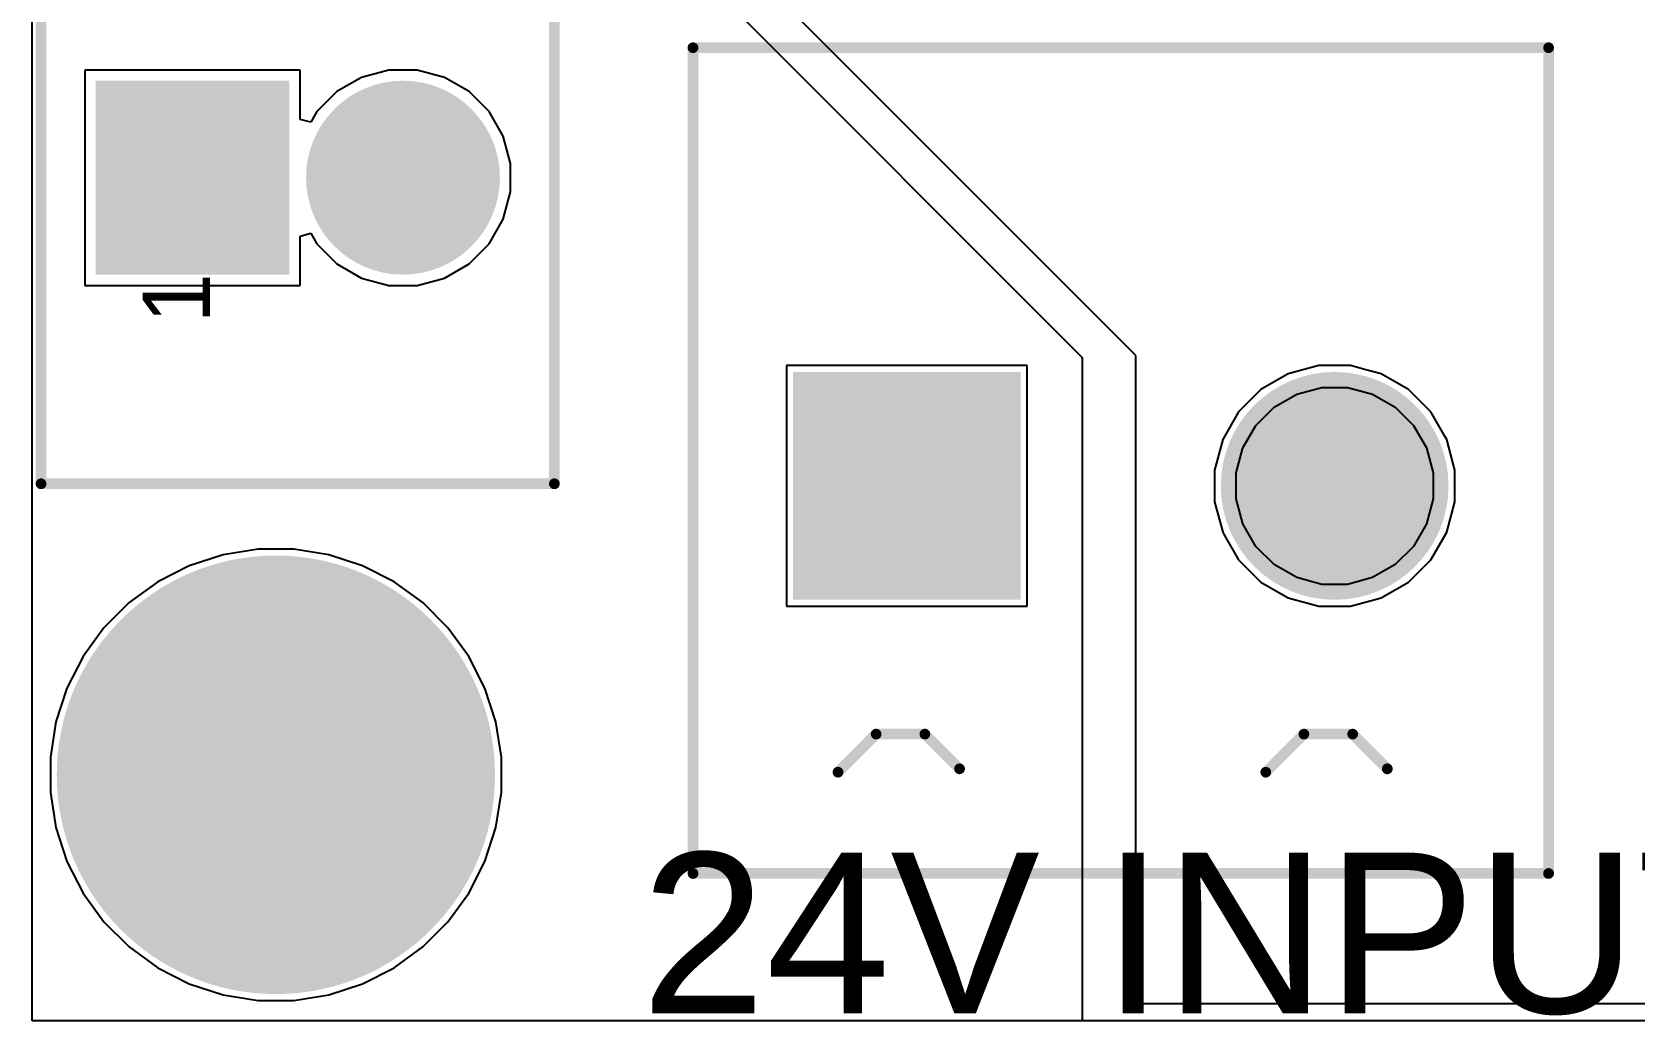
# Model space of a CAD drawing. Header units: millimetres. Extents: x 0.2 to 61.8, y 0.1 to 56.6.
# Drawn here: x 0.15 to 19.19, y 0.13 to 11.86 of the extents above; entities that cross this region are included whole.
import ezdxf

# ---------------------------------------------------------------- set-up
doc = ezdxf.new("R2010")
doc.units = ezdxf.units.MM
for name, color, linetype in [('BottomLayer', 5, 'Continuous'), ('BottomSolder', 6, 'Continuous'), ('MultiLayer', 9, 'Continuous'), ('PadHoleLayer', 156, 'Continuous'), ('TopLayer', 1, 'Continuous'), ('TopOverlay', 2, 'Continuous'), ('TopSolder', 216, 'Continuous')]:
    doc.layers.add(name, color=color, linetype=linetype)
doc.styles.add('Arial', font='', dxfattribs={"height": 0.2})
doc.styles.get('Arial').set_extended_font_data('Arial')

# ---------------------------------------------------------------- blocks, each defined once
blk = doc.blocks.new('1715721_35')
at = {"layer": 'BottomLayer'}
blk.add_hatch(color=5, dxfattribs=at).paths.add_polyline_path([(-3.79, 1.25), (-1.29, 1.25), (-1.29, -1.25), (-3.79, -1.25)])
h = blk.add_hatch(color=5, dxfattribs=at)
edge = h.paths.add_edge_path()
edge.add_arc((2.54, 0), 1.25, 0, 360)
at = {"layer": 'BottomSolder'}
blk.add_hatch(color=6, dxfattribs=at).paths.add_polyline_path([(-3.892, 1.352), (-1.188, 1.352), (-1.188, -1.352), (-3.892, -1.352)])
h = blk.add_hatch(color=6, dxfattribs=at)
edge = h.paths.add_edge_path()
edge.add_arc((2.54, 0), 1.352, 0, 360)
at = {"layer": 'MultiLayer'}
h = blk.add_hatch(color=9, dxfattribs=at)
edge = h.paths.add_edge_path()
edge.add_arc((2.54, 0), 1.25, 0, 360)
at = {"layer": 'PadHoleLayer'}
h = blk.add_hatch(color=156, dxfattribs=at)
edge = h.paths.add_edge_path()
edge.add_arc((-2.54, 0), 0.65, 0, 360)
h = blk.add_hatch(color=156, dxfattribs=at)
edge = h.paths.add_edge_path()
edge.add_arc((2.54, 0), 0.65, 0, 360)
at = {"layer": 'TopLayer'}
blk.add_hatch(color=1, dxfattribs=at).paths.add_polyline_path([(-3.79, 1.25), (-1.29, 1.25), (-1.29, -1.25), (-3.79, -1.25)])
h = blk.add_hatch(color=1, dxfattribs=at)
edge = h.paths.add_edge_path()
edge.add_arc((2.54, 0), 1.25, 0, 360)
at = {"layer": 'TopSolder'}
blk.add_hatch(color=216, dxfattribs=at).paths.add_polyline_path([(-3.892, 1.352), (-1.188, 1.352), (-1.188, -1.352), (-3.892, -1.352)])
h = blk.add_hatch(color=216, dxfattribs=at)
edge = h.paths.add_edge_path()
edge.add_arc((2.54, 0), 1.352, 0, 360)
at = {"layer": 'TopOverlay', "const_width": 0.127}
for points in [[(-5.08, 5.2), (5.08, 5.2)], [(-5.08, -4.6), (-5.08, 5.2)], [(5.08, -4.6), (5.08, 5.2)], [(-3.358, -3.398), (-2.906, -2.946)], [(-2.906, -2.946), (-2.327, -2.946)], [(-2.327, -2.946), (-1.915, -3.358)], [(1.722, -3.398), (2.174, -2.946)], [(2.174, -2.946), (2.753, -2.946)], [(2.753, -2.946), (3.165, -3.358)], [(-5.08, -4.6), (5.08, -4.6)]]:
    blk.add_lwpolyline(points, dxfattribs=at)
at = {"layer": 'TopOverlay', "const_width": 0.0635}
for points in [[(-5.112, 5.2, 1), (-5.048, 5.2, 1)], [(-5.112, 5.2, 1), (-5.048, 5.2, 1)], [(5.048, 5.2, 1), (5.112, 5.2, 1)], [(5.048, 5.2, 1), (5.112, 5.2, 1)], [(-2.937, -2.946, 1), (-2.874, -2.946, 1)], [(-2.937, -2.946, 1), (-2.874, -2.946, 1)], [(-2.358, -2.946, 1), (-2.295, -2.946, 1)], [(-2.358, -2.946, 1), (-2.295, -2.946, 1)], [(2.143, -2.946, 1), (2.206, -2.946, 1)], [(2.143, -2.946, 1), (2.206, -2.946, 1)], [(2.722, -2.946, 1), (2.785, -2.946, 1)], [(2.722, -2.946, 1), (2.785, -2.946, 1)], [(-3.39, -3.398, 1), (-3.326, -3.398, 1)], [(-1.947, -3.358, 1), (-1.883, -3.358, 1)], [(1.69, -3.398, 1), (1.754, -3.398, 1)], [(3.133, -3.358, 1), (3.197, -3.358, 1)], [(-5.112, -4.6, 1), (-5.048, -4.6, 1)], [(-5.112, -4.6, 1), (-5.048, -4.6, 1)], [(5.048, -4.6, 1), (5.112, -4.6, 1)], [(5.048, -4.6, 1), (5.112, -4.6, 1)]]:
    blk.add_lwpolyline(points, format="xyb", close=True, dxfattribs=at)
blk = doc.blocks.new('178_6165_0002_37')
at = {"layer": 'BottomLayer'}
blk.add_hatch(color=5, dxfattribs=at).paths.add_polyline_path([(-7.5, 2.35), (-5.3, 2.35), (-5.3, 0.15), (-7.5, 0.15)])
h = blk.add_hatch(color=5, dxfattribs=at)
edge = h.paths.add_edge_path()
edge.add_arc((-2.9, 1.25), 1.1, 0, 360)
h = blk.add_hatch(color=5, dxfattribs=at)
edge = h.paths.add_edge_path()
edge.add_arc((2.9, 1.25), 1.1, 0, 360)
h = blk.add_hatch(color=5, dxfattribs=at)
edge = h.paths.add_edge_path()
edge.add_arc((6.4, 1.25), 1.1, 0, 360)
h = blk.add_hatch(color=5, dxfattribs=at)
edge = h.paths.add_edge_path()
edge.add_arc((-6.4, -1.25), 1.1, 0, 360)
h = blk.add_hatch(color=5, dxfattribs=at)
edge = h.paths.add_edge_path()
edge.add_arc((-2.9, -1.25), 1.1, 0, 360)
h = blk.add_hatch(color=5, dxfattribs=at)
edge = h.paths.add_edge_path()
edge.add_arc((2.9, -1.25), 1.1, 0, 360)
h = blk.add_hatch(color=5, dxfattribs=at)
edge = h.paths.add_edge_path()
edge.add_arc((6.4, -1.25), 1.1, 0, 360)
at = {"layer": 'BottomSolder'}
blk.add_hatch(color=6, dxfattribs=at).paths.add_polyline_path([(-7.551, 2.401), (-5.249, 2.401), (-5.249, 0.099), (-7.551, 0.099)])
h = blk.add_hatch(color=6, dxfattribs=at)
edge = h.paths.add_edge_path()
edge.add_arc((-2.9, 1.25), 1.151, 0, 360)
h = blk.add_hatch(color=6, dxfattribs=at)
edge = h.paths.add_edge_path()
edge.add_arc((2.9, 1.25), 1.151, 0, 360)
h = blk.add_hatch(color=6, dxfattribs=at)
edge = h.paths.add_edge_path()
edge.add_arc((6.4, 1.25), 1.151, 0, 360)
h = blk.add_hatch(color=6, dxfattribs=at)
edge = h.paths.add_edge_path()
edge.add_arc((0, 0), 0.102, 0, 360)
h = blk.add_hatch(color=6, dxfattribs=at)
edge = h.paths.add_edge_path()
edge.add_arc((-6.4, -1.25), 1.151, 0, 360)
h = blk.add_hatch(color=6, dxfattribs=at)
edge = h.paths.add_edge_path()
edge.add_arc((-2.9, -1.25), 1.151, 0, 360)
h = blk.add_hatch(color=6, dxfattribs=at)
edge = h.paths.add_edge_path()
edge.add_arc((2.9, -1.25), 1.151, 0, 360)
h = blk.add_hatch(color=6, dxfattribs=at)
edge = h.paths.add_edge_path()
edge.add_arc((6.4, -1.25), 1.151, 0, 360)
at = {"layer": 'MultiLayer'}
blk.add_hatch(color=9, dxfattribs=at).paths.add_polyline_path([(-7.5, 2.35), (-5.3, 2.35), (-5.3, 0.15), (-7.5, 0.15)])
h = blk.add_hatch(color=9, dxfattribs=at)
edge = h.paths.add_edge_path()
edge.add_arc((-2.9, 1.25), 1.1, 0, 360)
h = blk.add_hatch(color=9, dxfattribs=at)
edge = h.paths.add_edge_path()
edge.add_arc((2.9, 1.25), 1.1, 0, 360)
h = blk.add_hatch(color=9, dxfattribs=at)
edge = h.paths.add_edge_path()
edge.add_arc((6.4, 1.25), 1.1, 0, 360)
h = blk.add_hatch(color=9, dxfattribs=at)
edge = h.paths.add_edge_path()
edge.add_arc((-6.4, -1.25), 1.1, 0, 360)
h = blk.add_hatch(color=9, dxfattribs=at)
edge = h.paths.add_edge_path()
edge.add_arc((-2.9, -1.25), 1.1, 0, 360)
h = blk.add_hatch(color=9, dxfattribs=at)
edge = h.paths.add_edge_path()
edge.add_arc((2.9, -1.25), 1.1, 0, 360)
h = blk.add_hatch(color=9, dxfattribs=at)
edge = h.paths.add_edge_path()
edge.add_arc((6.4, -1.25), 1.1, 0, 360)
at = {"layer": 'PadHoleLayer'}
h = blk.add_hatch(color=156, dxfattribs=at)
edge = h.paths.add_edge_path()
edge.add_arc((-6.4, 1.25), 0.75, 0, 360)
h = blk.add_hatch(color=156, dxfattribs=at)
edge = h.paths.add_edge_path()
edge.add_arc((-2.9, 1.25), 0.75, 0, 360)
h = blk.add_hatch(color=156, dxfattribs=at)
edge = h.paths.add_edge_path()
edge.add_arc((2.9, 1.25), 0.75, 0, 360)
h = blk.add_hatch(color=156, dxfattribs=at)
edge = h.paths.add_edge_path()
edge.add_arc((6.4, 1.25), 0.75, 0, 360)
h = blk.add_hatch(color=156, dxfattribs=at)
edge = h.paths.add_edge_path()
edge.add_arc((0, 0), 1.25, 0, 360)
h = blk.add_hatch(color=156, dxfattribs=at)
edge = h.paths.add_edge_path()
edge.add_arc((-6.4, -1.25), 0.75, 0, 360)
h = blk.add_hatch(color=156, dxfattribs=at)
edge = h.paths.add_edge_path()
edge.add_arc((-2.9, -1.25), 0.75, 0, 360)
h = blk.add_hatch(color=156, dxfattribs=at)
edge = h.paths.add_edge_path()
edge.add_arc((2.9, -1.25), 0.75, 0, 360)
h = blk.add_hatch(color=156, dxfattribs=at)
edge = h.paths.add_edge_path()
edge.add_arc((6.4, -1.25), 0.75, 0, 360)
at = {"layer": 'TopLayer'}
blk.add_hatch(color=1, dxfattribs=at).paths.add_polyline_path([(-7.5, 2.35), (-5.3, 2.35), (-5.3, 0.15), (-7.5, 0.15)])
h = blk.add_hatch(color=1, dxfattribs=at)
edge = h.paths.add_edge_path()
edge.add_arc((-2.9, 1.25), 1.1, 0, 360)
h = blk.add_hatch(color=1, dxfattribs=at)
edge = h.paths.add_edge_path()
edge.add_arc((2.9, 1.25), 1.1, 0, 360)
h = blk.add_hatch(color=1, dxfattribs=at)
edge = h.paths.add_edge_path()
edge.add_arc((6.4, 1.25), 1.1, 0, 360)
h = blk.add_hatch(color=1, dxfattribs=at)
edge = h.paths.add_edge_path()
edge.add_arc((-6.4, -1.25), 1.1, 0, 360)
h = blk.add_hatch(color=1, dxfattribs=at)
edge = h.paths.add_edge_path()
edge.add_arc((-2.9, -1.25), 1.1, 0, 360)
h = blk.add_hatch(color=1, dxfattribs=at)
edge = h.paths.add_edge_path()
edge.add_arc((2.9, -1.25), 1.1, 0, 360)
h = blk.add_hatch(color=1, dxfattribs=at)
edge = h.paths.add_edge_path()
edge.add_arc((6.4, -1.25), 1.1, 0, 360)
at = {"layer": 'TopSolder'}
blk.add_hatch(color=216, dxfattribs=at).paths.add_polyline_path([(-7.551, 2.401), (-5.249, 2.401), (-5.249, 0.099), (-7.551, 0.099)])
h = blk.add_hatch(color=216, dxfattribs=at)
edge = h.paths.add_edge_path()
edge.add_arc((-2.9, 1.25), 1.151, 0, 360)
h = blk.add_hatch(color=216, dxfattribs=at)
edge = h.paths.add_edge_path()
edge.add_arc((2.9, 1.25), 1.151, 0, 360)
h = blk.add_hatch(color=216, dxfattribs=at)
edge = h.paths.add_edge_path()
edge.add_arc((6.4, 1.25), 1.151, 0, 360)
h = blk.add_hatch(color=216, dxfattribs=at)
edge = h.paths.add_edge_path()
edge.add_arc((0, 0), 0.102, 0, 360)
h = blk.add_hatch(color=216, dxfattribs=at)
edge = h.paths.add_edge_path()
edge.add_arc((-6.4, -1.25), 1.151, 0, 360)
h = blk.add_hatch(color=216, dxfattribs=at)
edge = h.paths.add_edge_path()
edge.add_arc((-2.9, -1.25), 1.151, 0, 360)
h = blk.add_hatch(color=216, dxfattribs=at)
edge = h.paths.add_edge_path()
edge.add_arc((2.9, -1.25), 1.151, 0, 360)
h = blk.add_hatch(color=216, dxfattribs=at)
edge = h.paths.add_edge_path()
edge.add_arc((6.4, -1.25), 1.151, 0, 360)
at = {"layer": 'TopOverlay', "const_width": 0.127}
for points in [[(-10.033, 3.048), (-10.033, -3.048)], [(-10.033, 3.048), (10.033, 3.048)], [(10.033, 3.048), (10.033, -3.048)], [(-10.033, -3.048), (10.033, -3.048)]]:
    blk.add_lwpolyline(points, dxfattribs=at)
at = {"layer": 'TopOverlay', "const_width": 0.0635}
for points in [[(-10.065, 3.048, 1), (-10.001, 3.048, 1)], [(-10.065, 3.048, 1), (-10.001, 3.048, 1)], [(10.001, 3.048, 1), (10.065, 3.048, 1)], [(10.001, 3.048, 1), (10.065, 3.048, 1)], [(-10.065, -3.048, 1), (-10.001, -3.048, 1)], [(-10.065, -3.048, 1), (-10.001, -3.048, 1)], [(10.001, -3.048, 1), (10.065, -3.048, 1)], [(10.001, -3.048, 1), (10.065, -3.048, 1)]]:
    blk.add_lwpolyline(points, format="xyb", close=True, dxfattribs=at)
at = {"layer": 'TopOverlay'}
blk.add_text('1', height=0.8, dxfattribs=at).set_placement((-8.128, 1.041))

msp = doc.modelspace()

# ---------------------------------------------------------------- hatches: boundary and pattern name
at = {"layer": 'BottomLayer'}
h = msp.add_hatch(color=5, dxfattribs=at)
edge = h.paths.add_edge_path()
edge.add_arc((3.048, 3.048), 2.5, 0, 360)
at = {"layer": 'BottomSolder'}
h = msp.add_hatch(color=6, dxfattribs=at)
edge = h.paths.add_edge_path()
edge.add_arc((3.048, 3.048), 2.602, 0, 360)
at = {"layer": 'MultiLayer'}
h = msp.add_hatch(color=9, dxfattribs=at)
edge = h.paths.add_edge_path()
edge.add_arc((3.048, 3.048), 2.5, 0, 360)
at = {"layer": 'PadHoleLayer'}
h = msp.add_hatch(color=156, dxfattribs=at)
edge = h.paths.add_edge_path()
edge.add_arc((3.048, 3.048), 2.5, 0, 360)
at = {"layer": 'TopLayer'}
h = msp.add_hatch(color=1, dxfattribs=at)
edge = h.paths.add_edge_path()
edge.add_arc((3.048, 3.048), 2.5, 0, 360)
at = {"layer": 'TopSolder'}
h = msp.add_hatch(color=216, dxfattribs=at)
edge = h.paths.add_edge_path()
edge.add_arc((3.048, 3.048), 2.602, 0, 360)

# ---------------------------------------------------------------- linework, layer by layer
at = {"layer": 'BottomLayer'}
for p, q in [((0.152, 0.127), (0.152, 27.834)), ((3.335, 11.412), (0.78, 11.412)), ((0.78, 11.412), (0.78, 8.857)), ((3.335, 10.827), (3.335, 11.412)), ((4.064, 11.325), (3.773, 11.157)), ((4.389, 11.412), (4.064, 11.325)), ((4.726, 11.412), (4.389, 11.412)), ((5.051, 11.325), (4.726, 11.412)), ((5.342, 11.157), (5.051, 11.325)), ((3.773, 11.157), (3.535, 10.919)), ((5.58, 10.919), (5.342, 11.157)), ((3.535, 10.919), (3.462, 10.793)), ((5.748, 10.628), (5.58, 10.919)), ((3.462, 10.793), (3.335, 10.827)), ((5.835, 10.303), (5.748, 10.628)), ((5.835, 9.966), (5.835, 10.303)), ((5.748, 9.641), (5.835, 9.966)), ((5.58, 9.35), (5.748, 9.641)), ((3.335, 9.442), (3.462, 9.476)), ((3.335, 8.857), (3.335, 9.442)), ((3.462, 9.476), (3.535, 9.35)), ((3.535, 9.35), (3.773, 9.112)), ((5.342, 9.112), (5.58, 9.35)), ((3.773, 9.112), (4.064, 8.944)), ((5.051, 8.944), (5.342, 9.112)), ((0.78, 8.857), (3.335, 8.857)), ((4.064, 8.944), (4.389, 8.857)), ((4.389, 8.857), (4.726, 8.857)), ((4.726, 8.857), (5.051, 8.944)), ((11.969, 7.905), (9.113, 7.905)), ((9.113, 7.905), (9.113, 5.049)), ((11.969, 5.049), (11.969, 7.905)), ((2.837, 5.726), (2.421, 5.66)), ((3.259, 5.726), (2.837, 5.726)), ((3.675, 5.66), (3.259, 5.726)), ((2.02, 5.53), (1.645, 5.338)), ((2.421, 5.66), (2.02, 5.53)), ((4.076, 5.53), (3.675, 5.66)), ((4.451, 5.338), (4.076, 5.53)), ((1.645, 5.338), (1.304, 5.091)), ((4.792, 5.091), (4.451, 5.338)), ((1.304, 5.091), (1.005, 4.792)), ((5.091, 4.792), (4.792, 5.091)), ((9.113, 5.049), (11.969, 5.049)), ((1.005, 4.792), (0.758, 4.451)), ((5.338, 4.451), (5.091, 4.792)), ((0.758, 4.451), (0.566, 4.076)), ((5.53, 4.076), (5.338, 4.451)), ((0.566, 4.076), (0.436, 3.675)), ((5.66, 3.675), (5.53, 4.076)), ((0.436, 3.675), (0.37, 3.259)), ((5.726, 3.259), (5.66, 3.675)), ((0.37, 3.259), (0.37, 2.837)), ((5.726, 2.837), (5.726, 3.259)), ((0.37, 2.837), (0.436, 2.421)), ((5.66, 2.421), (5.726, 2.837)), ((0.436, 2.421), (0.566, 2.02)), ((5.53, 2.02), (5.66, 2.421)), ((0.566, 2.02), (0.758, 1.645)), ((5.338, 1.645), (5.53, 2.02)), ((0.758, 1.645), (1.005, 1.304)), ((5.091, 1.304), (5.338, 1.645)), ((1.005, 1.304), (1.304, 1.005)), ((4.792, 1.005), (5.091, 1.304)), ((1.304, 1.005), (1.645, 0.758)), ((4.451, 0.758), (4.792, 1.005)), ((1.645, 0.758), (2.02, 0.566)), ((4.076, 0.566), (4.451, 0.758)), ((2.02, 0.566), (2.421, 0.436)), ((2.421, 0.436), (2.837, 0.37)), ((3.259, 0.37), (3.675, 0.436)), ((3.675, 0.436), (4.076, 0.566)), ((2.837, 0.37), (3.259, 0.37)), ((61.747, 0.127), (0.152, 0.127))]:
    msp.add_line(p, q, dxfattribs=at)
at = {"layer": 'TopLayer'}
for p, q in [((13.259, 8.026), (4.735, 16.55)), ((0.152, 0.127), (0.152, 15.062)), ((5.563, 15.062), (12.624, 8.001)), ((12.624, 8.001), (12.624, 0.127)), ((13.259, 0.33), (13.259, 8.026)), ((15.07, 7.807), (15.04, 7.79)), ((15.433, 7.905), (15.07, 7.807)), ((15.809, 7.905), (15.433, 7.905)), ((15.991, 7.856), (15.809, 7.905)), ((16.172, 7.807), (15.991, 7.856)), ((16.498, 7.62), (16.172, 7.807)), ((14.744, 7.62), (14.478, 7.354)), ((15.04, 7.79), (14.744, 7.62)), ((15.04, 7.79), (15.04, 7.79)), ((15.17, 7.566), (15.467, 7.646)), ((15.467, 7.646), (15.775, 7.646)), ((15.775, 7.646), (15.924, 7.606)), ((16.764, 7.354), (16.498, 7.62)), ((14.903, 7.412), (15.17, 7.566)), ((15.924, 7.606), (16.072, 7.566)), ((16.072, 7.566), (16.339, 7.412)), ((14.478, 7.354), (14.291, 7.028)), ((14.686, 7.195), (14.903, 7.412)), ((16.339, 7.412), (16.556, 7.195)), ((16.934, 7.058), (16.764, 7.354)), ((14.532, 6.928), (14.686, 7.195)), ((16.556, 7.195), (16.71, 6.928)), ((16.951, 7.028), (16.934, 7.058)), ((16.934, 7.058), (16.934, 7.058)), ((14.291, 7.028), (14.193, 6.665)), ((14.452, 6.631), (14.532, 6.928)), ((16.71, 6.928), (16.79, 6.631)), ((17.049, 6.665), (16.951, 7.028)), ((14.193, 6.665), (14.193, 6.289)), ((17.049, 6.289), (17.049, 6.665)), ((14.452, 6.323), (14.452, 6.631)), ((16.79, 6.631), (16.79, 6.323)), ((14.193, 6.289), (14.291, 5.926)), ((14.532, 6.026), (14.452, 6.323)), ((16.79, 6.323), (16.71, 6.026)), ((16.951, 5.926), (17.049, 6.289)), ((14.291, 5.926), (14.308, 5.896)), ((14.686, 5.759), (14.532, 6.026)), ((16.71, 6.026), (16.556, 5.759)), ((16.764, 5.6), (16.951, 5.926)), ((2.837, 5.726), (2.421, 5.66)), ((3.259, 5.726), (2.837, 5.726)), ((3.675, 5.66), (3.259, 5.726)), ((14.308, 5.896), (14.308, 5.896)), ((14.308, 5.896), (14.478, 5.6)), ((14.903, 5.542), (14.686, 5.759)), ((16.556, 5.759), (16.339, 5.542)), ((2.02, 5.53), (1.645, 5.338)), ((2.421, 5.66), (2.02, 5.53)), ((4.076, 5.53), (3.675, 5.66)), ((4.451, 5.338), (4.076, 5.53)), ((14.478, 5.6), (14.744, 5.334)), ((15.17, 5.388), (14.903, 5.542)), ((16.339, 5.542), (16.072, 5.388)), ((16.498, 5.334), (16.764, 5.6)), ((1.645, 5.338), (1.304, 5.091)), ((4.792, 5.091), (4.451, 5.338)), ((14.744, 5.334), (15.07, 5.147)), ((15.467, 5.308), (15.17, 5.388)), ((16.072, 5.388), (15.775, 5.308)), ((16.202, 5.164), (16.498, 5.334)), ((15.07, 5.147), (15.433, 5.049)), ((15.775, 5.308), (15.467, 5.308)), ((15.809, 5.049), (16.172, 5.147)), ((16.172, 5.147), (16.202, 5.164)), ((16.202, 5.164), (16.202, 5.164)), ((1.304, 5.091), (1.005, 4.792)), ((5.091, 4.792), (4.792, 5.091)), ((15.433, 5.049), (15.809, 5.049)), ((1.005, 4.792), (0.758, 4.451)), ((5.338, 4.451), (5.091, 4.792)), ((0.758, 4.451), (0.566, 4.076)), ((5.53, 4.076), (5.338, 4.451)), ((0.566, 4.076), (0.436, 3.675)), ((5.66, 3.675), (5.53, 4.076)), ((0.436, 3.675), (0.37, 3.259)), ((5.726, 3.259), (5.66, 3.675)), ((0.37, 3.259), (0.37, 2.837)), ((5.726, 2.837), (5.726, 3.259)), ((0.37, 2.837), (0.436, 2.421)), ((5.66, 2.421), (5.726, 2.837)), ((0.436, 2.421), (0.566, 2.02)), ((5.53, 2.02), (5.66, 2.421)), ((0.566, 2.02), (0.758, 1.645)), ((5.338, 1.645), (5.53, 2.02)), ((0.758, 1.645), (1.005, 1.304)), ((5.091, 1.304), (5.338, 1.645)), ((1.005, 1.304), (1.304, 1.005)), ((4.792, 1.005), (5.091, 1.304)), ((1.304, 1.005), (1.645, 0.758)), ((4.451, 0.758), (4.792, 1.005)), ((1.645, 0.758), (2.02, 0.566)), ((4.076, 0.566), (4.451, 0.758)), ((2.02, 0.566), (2.421, 0.436)), ((2.421, 0.436), (2.837, 0.37)), ((3.259, 0.37), (3.675, 0.436)), ((3.675, 0.436), (4.076, 0.566)), ((2.837, 0.37), (3.259, 0.37)), ((58.165, 0.33), (13.259, 0.33)), ((12.624, 0.127), (0.152, 0.127))]:
    msp.add_line(p, q, dxfattribs=at)

# ---------------------------------------------------------------- block references
at = {"rotation": 90}
msp.add_blockref('178_6165_0002_37', (3.307, 16.535), dxfattribs=at)
msp.add_blockref('1715721_35', (13.081, 6.477))

# ---------------------------------------------------------------- texts
at = {"layer": 'TopOverlay', "style": 'Arial'}
msp.add_text('24V INPUT', height=1.905, rotation=360, dxfattribs=at).set_placement((7.385, 0.219))

doc.saveas('drawing.dxf')
